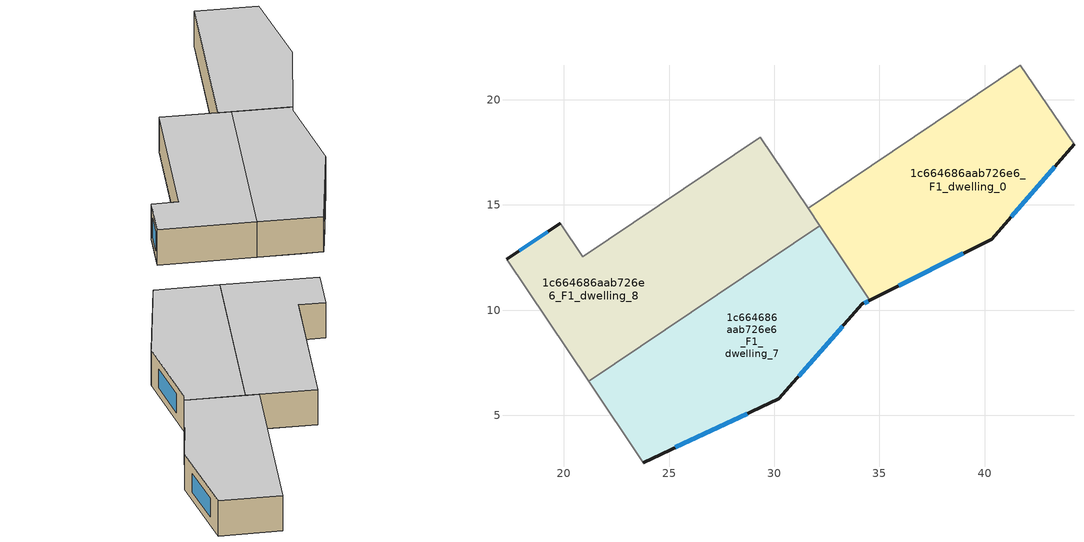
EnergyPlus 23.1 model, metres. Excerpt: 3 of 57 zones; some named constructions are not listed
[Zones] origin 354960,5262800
1c664686aab726e6_F1_dwelling_0
 floor to 1c664686aab726e6_F0_dwelling_8 (EU_floor_Construction): 41.7,21.63 44.25,17.88 40.35,13.37 35.08,10.74 36.52,18.14 z3
 floor to 1c664686aab726e6_F0_dwelling_9 (EU_floor_Construction): 36.52,18.14 35.08,10.74 34.54,10.47 31.8,14.55 31.89,15.03 z3
 floor to 1c664686aab726e6_F0_dwelling_10 (EU_floor_Construction): 31.89,15.03 31.8,14.55 31.6,14.84 z3
 wall outside (EU_wall_Construction): 34.54,10.47 40.35,13.37 44.25,17.88 z3:6
 wall to 1c664686aab726e6_F1_dwelling_1 (EU_wall_Construction): 41.7,21.63 31.6,14.84 z3:6
 wall adiabatic (EU_wall_Construction): 44.25,17.88 41.7,21.63 z3:6
 wall to 1c664686aab726e6_F1_dwelling_7 (EU_wall_Construction): 32.16,14.01 34.54,10.47 z3:6
 wall to 1c664686aab726e6_F1_dwelling_8 (EU_wall_Construction): 31.6,14.84 32.16,14.01 z3:6
 window (EU_Window_Construction): 41.26,14.43 43.33,16.82 / 35.91,11.15 38.98,12.69 z3.7:5.3
 ceiling to 1c664686aab726e6_F2_dwelling_0 (EU_floor_Construction): 40.35,13.37 44.25,17.88 41.7,21.63 31.6,14.84 34.54,10.47 z6
1c664686aab726e6_F1_dwelling_7
 floor to 1c664686aab726e6_F0_dwelling_9 (EU_floor_Construction): 32.16,14.01 34.54,10.47 34.18,10.29 30.22,5.8 30.09,5.74 31.63,13.65 z3
 floor to 1c664686aab726e6_F0_dwelling_11 (EU_floor_Construction): 27.64,10.96 26.27,3.93 23.77,2.75 22.9,4.05 23.73,8.33 z3
 floor adiabatic (EU_floor_Construction): 31.63,13.65 30.09,5.74 30.22,5.8 26.27,3.93 27.64,10.96 z3
 floor to 1c664686aab726e6_F0_dwelling_12 (EU_floor_Construction): 23.73,8.33 22.9,4.05 21.17,6.61 z3
 wall outside (EU_wall_Construction): 23.77,2.75 30.22,5.8 34.18,10.29 34.54,10.47 z3:6
 wall adiabatic (EU_wall_Construction): 21.17,6.61 23.77,2.75 z3:6
 wall to 1c664686aab726e6_F1_dwelling_8 (EU_wall_Construction): 32.16,14.01 21.17,6.61 z3:6
 window (EU_Window_Construction): 25.29,3.47 28.71,5.08 / 34.27,10.33 34.46,10.43 / 31.15,6.85 33.25,9.24 z3.7:5.3
 ceiling to 1c664686aab726e6_F2_dwelling_7 (EU_floor_Construction): 30.22,5.8 34.18,10.29 34.54,10.47 32.16,14.01 21.17,6.61 23.77,2.75 z6
1c664686aab726e6_F1_dwelling_8
 floor to 1c664686aab726e6_F0_dwelling_11 (EU_floor_Construction): 29,17.98 27.64,10.96 23.73,8.33 25.09,15.35 z3
 floor to 1c664686aab726e6_F0_dwelling_10 (EU_floor_Construction): 29.34,18.21 31.8,14.55 31.63,13.65 27.64,10.96 29,17.98 z3
 floor to 1c664686aab726e6_F0_dwelling_12 (EU_floor_Construction): 25.09,15.35 23.73,8.33 21.17,6.61 17.27,12.42 19.82,14.14 20.9,12.54 z3
 floor to 1c664686aab726e6_F0_dwelling_9 (EU_floor_Construction): 31.8,14.55 32.16,14.01 31.63,13.65 z3
 wall outside (EU_wall_Construction): 19.82,14.14 17.27,12.42 z3:6
 wall to 1c664686aab726e6_F1_dwelling_9 (EU_wall_Construction): 29.34,18.21 20.9,12.54 19.82,14.14 z3:6
 wall adiabatic (EU_wall_Construction): 17.27,12.42 21.17,6.61 z3:6
 wall to 1c664686aab726e6_F1_dwelling_1 (EU_wall_Construction): 31.6,14.84 29.34,18.21 z3:6
 window (EU_Window_Construction): 19.22,13.74 17.87,12.83 z3.7:5.3
 ceiling to 1c664686aab726e6_F2_dwelling_8 (EU_floor_Construction): 32.16,14.01 29.34,18.21 20.9,12.54 19.82,14.14 17.27,12.42 21.17,6.61 z6
[SCHEDULE:FILE] Column Number=1; Rows to Skip at Top=0; Number of Hours of Data=8760; Column Separator=Comma; Interpolate to Timestep=No; Minutes per Item=60; Adjust Schedule for Daylight Savings=Yes
Name | File
EU_Step8_GainSchedule_1c664686aab726e6_F1_dwelling_12_f000 | ../../schedules/1c664686aab726e6/1c664686aab726e6_F1_dwelling_12_f000_gain.csv
EU_Step8_GainSchedule_1c664686aab726e6_F1_dwelling_13_f000 | ../../schedules/1c664686aab726e6/1c664686aab726e6_F1_dwelling_13_f000_gain.csv
EU_Step8_GainSchedule_1c664686aab726e6_F2_dwelling_0_f000 | ../../schedules/1c664686aab726e6/1c664686aab726e6_F2_dwelling_0_f000_gain.csv
EU_Step8_GainSchedule_1c664686aab726e6_F2_dwelling_1_f000 | ../../schedules/1c664686aab726e6/1c664686aab726e6_F2_dwelling_1_f000_gain.csv
EU_Step8_GainSchedule_1c664686aab726e6_F2_dwelling_2_f000 | ../../schedules/1c664686aab726e6/1c664686aab726e6_F2_dwelling_2_f000_gain.csv
EU_Step8_GainSchedule_1c664686aab726e6_F2_dwelling_3_f000 | ../../schedules/1c664686aab726e6/1c664686aab726e6_F2_dwelling_3_f000_gain.csv
EU_Step8_GainSchedule_1c664686aab726e6_F2_dwelling_4_f000 | ../../schedules/1c664686aab726e6/1c664686aab726e6_F2_dwelling_4_f000_gain.csv
EU_Step8_GainSchedule_1c664686aab726e6_F2_dwelling_5_f000 | ../../schedules/1c664686aab726e6/1c664686aab726e6_F2_dwelling_5_f000_gain.csv
EU_Step8_GainSchedule_1c664686aab726e6_F2_dwelling_6_f000 | ../../schedules/1c664686aab726e6/1c664686aab726e6_F2_dwelling_6_f000_gain.csv
EU_Step8_GainSchedule_1c664686aab726e6_F2_dwelling_7_f000 | ../../schedules/1c664686aab726e6/1c664686aab726e6_F2_dwelling_7_f000_gain.csv
EU_Step8_GainSchedule_1c664686aab726e6_F2_dwelling_8_f000 | ../../schedules/1c664686aab726e6/1c664686aab726e6_F2_dwelling_8_f000_gain.csv
EU_Step8_GainSchedule_1c664686aab726e6_F2_dwelling_9_f000 | ../../schedules/1c664686aab726e6/1c664686aab726e6_F2_dwelling_9_f000_gain.csv
EU_Step8_GainSchedule_1c664686aab726e6_F2_dwelling_10_f000 | ../../schedules/1c664686aab726e6/1c664686aab726e6_F2_dwelling_10_f000_gain.csv
EU_Step8_GainSchedule_1c664686aab726e6_F2_dwelling_11_f000 | ../../schedules/1c664686aab726e6/1c664686aab726e6_F2_dwelling_11_f000_gain.csv
EU_Step8_GainSchedule_1c664686aab726e6_F2_dwelling_12_f000 | ../../schedules/1c664686aab726e6/1c664686aab726e6_F2_dwelling_12_f000_gain.csv
EU_Step8_GainSchedule_1c664686aab726e6_F2_dwelling_13_f000 | ../../schedules/1c664686aab726e6/1c664686aab726e6_F2_dwelling_13_f000_gain.csv
